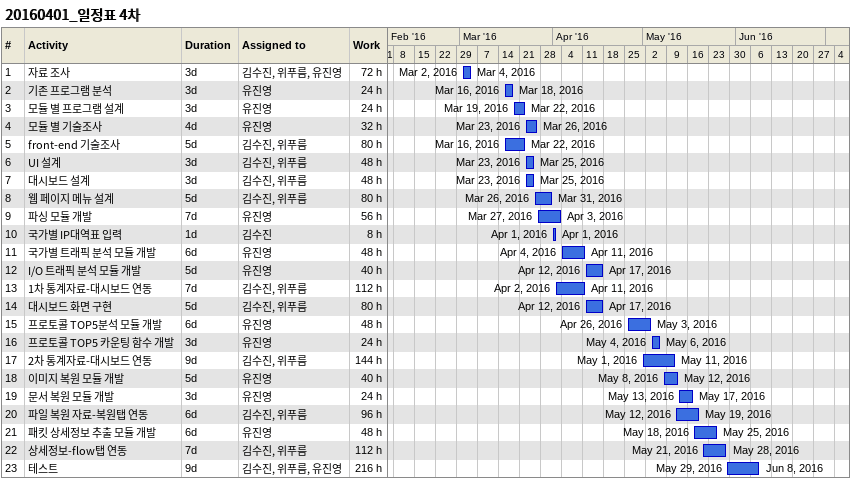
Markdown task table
20160401_일정표 4차

| ID | Task | Duration | Start | Finish | Resources | Work (h) |
|---|---|---|---|---|---|---|
| 1 | 자료 조사 | 3d | 2016-03-02 | 2016-03-04 | 김수진, 위푸름, 유진영 | 72 |
| 2 | 기존 프로그램 분석 | 3d | 2016-03-16 | 2016-03-18 | 유진영 | 24 |
| 3 | 모듈 별 프로그램 설계 | 3d | 2016-03-19 | 2016-03-22 | 유진영 | 24 |
| 4 | 모듈 별 기술조사 | 4d | 2016-03-23 | 2016-03-26 | 유진영 | 32 |
| 5 | front-end 기술조사 | 5d | 2016-03-16 | 2016-03-22 | 김수진, 위푸름 | 80 |
| 6 | UI 설계 | 3d | 2016-03-23 | 2016-03-25 | 김수진, 위푸름 | 48 |
| 7 | 대시보드 설계 | 3d | 2016-03-23 | 2016-03-25 | 김수진, 위푸름 | 48 |
| 8 | 웹 페이지 메뉴 설계 | 5d | 2016-03-26 | 2016-03-31 | 김수진, 위푸름 | 80 |
| 9 | 파싱 모듈 개발 | 7d | 2016-03-27 | 2016-04-03 | 유진영 | 56 |
| 10 | 국가별 IP대역표 입력 | 1d | 2016-04-01 | 2016-04-01 | 김수진 | 8 |
| 11 | 국가별 트래픽 분석 모듈 개발 | 6d | 2016-04-04 | 2016-04-11 | 유진영 | 48 |
| 12 | I/O 트래픽 분석 모듈 개발 | 5d | 2016-04-12 | 2016-04-17 | 유진영 | 40 |
| 13 | 1차 통계자료-대시보드 연동 | 7d | 2016-04-02 | 2016-04-11 | 김수진, 위푸름 | 112 |
| 14 | 대시보드 화면 구현 | 5d | 2016-04-12 | 2016-04-17 | 김수진, 위푸름 | 80 |
| 15 | 프로토콜 TOP5분석 모듈 개발 | 6d | 2016-04-26 | 2016-05-03 | 유진영 | 48 |
| 16 | 프로토콜 TOP5 카운팅 함수 개발 | 3d | 2016-05-04 | 2016-05-06 | 유진영 | 24 |
| 17 | 2차 통계자료-대시보드 연동 | 9d | 2016-05-01 | 2016-05-11 | 김수진, 위푸름 | 144 |
| 18 | 이미지 복원 모듈 개발 | 5d | 2016-05-08 | 2016-05-12 | 유진영 | 40 |
| 19 | 문서 복원 모듈 개발 | 3d | 2016-05-13 | 2016-05-17 | 유진영 | 24 |
| 20 | 파일 복원 자료-복원탭 연동 | 6d | 2016-05-12 | 2016-05-19 | 김수진, 위푸름 | 96 |
| 21 | 패킷 상세정보 추출 모듈 개발 | 6d | 2016-05-18 | 2016-05-25 | 유진영 | 48 |
| 22 | 상세정보-flow탭 연동 | 7d | 2016-05-21 | 2016-05-28 | 김수진, 위푸름 | 112 |
| 23 | 테스트 | 9d | 2016-05-29 | 2016-06-08 | 김수진, 위푸름, 유진영 | 216 |
